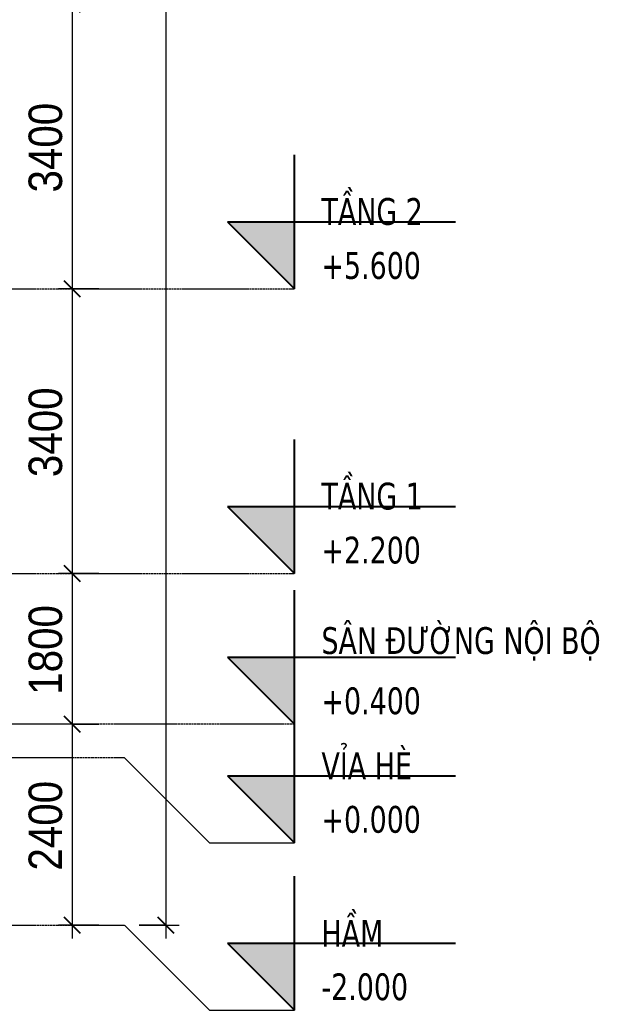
# Model space of a CAD drawing. Header units: millimetres. Extents: x 26124 to 258712, y -8723 to 35400.
# Drawn here: x 251705 to 258625, y -3016 to 8815 of the extents above; entities that cross this region are included whole.
import ezdxf

# ---------------------------------------------------------------- set-up
doc = ezdxf.new("R2010")
doc.units = ezdxf.units.MM
doc.linetypes.add('Centre', pattern=[31.75, 6.35, -4.7625, 15.875, -4.7625])
for name, color, linetype, lineweight in [('A-ANNO-DIMS', 211, 'Continuous', 9), ('A-ANNO-DIMS-160', 211, 'Continuous', 9), ('A-FLOR-LEVL', 51, 'Continuous', 9), ('A-FLOR-LEVL-1', 51, 'Continuous', 25), ('A-FLOR-LEVL-2', 51, 'Centre', 9)]:
    doc.layers.add(name, color=color, linetype=linetype, lineweight=lineweight)
doc.styles.add('Tahoma_B', font='tahomabd.ttf', dxfattribs={"width": 0.85, "height": 320})
doc.styles.add('UTM Avo', font='', dxfattribs={"width": 0.9, "height": 400})
doc.styles.get('UTM Avo').set_extended_font_data('UTM Avo')
doc.dimstyles.new('1_Dim_chi_tiet_2_5', dxfattribs={"dimscale": 304.8, "dimtxt": 399.720379, "dimasz": 0.629921, "dimexe": 0.524934, "dimexo": 0.0625, "dimgap": 0.052493, "dimtad": 1, "dimdec": 0, "dimrnd": 5, "dimzin": 0, "dimdsep": 46, "dimtxsty": 'UTM Avo', "dimblk1": 'OBLIQUE', "dimblk2": 'OBLIQUE', "dimsah": 1, "dimcen": 0.09, "dimdle": 0.524934, "dimazin": 0, "dimtfac": 1, "dimtdec": 4, "dimtix": 1, "dimtmove": 0, "dimatfit": 3, "dimfxl": 1.049869, "dimfxlon": 1, "dimtvp": 1, "dimtolj": 1, "dimtzin": 0, "dimarcsym": 2})

# ---------------------------------------------------------------- blocks, each defined once
blk = doc.blocks.new('Level - CAO ĐỘ LEVEL-350587-TKCS_MẶT CẮT 4')
at = {"layer": 'A-FLOR-LEVL'}
blk.add_hatch(color=256, dxfattribs=at).paths.add_polyline_path([(134152.564287, 3000), (134152.564287, 2200), (133352.564287, 3000)])
at = {"layer": 'A-FLOR-LEVL-1'}
for p, q in [((134152.564287, 2200), (134152.564287, 3800)), ((133352.564287, 3000), (134152.564287, 2200)), ((133352.564287, 3000), (136072.564287, 3000))]:
    blk.add_line(p, q, dxfattribs=at)
blk = doc.blocks.new('DIMBLOCK118-TKCS_MẶT CẮT 4')
at = {"layer": 'A-ANNO-DIMS-160'}
for p, q in [((252649, 9000), (252169, 9000)), ((252329, 9000), (252329, 5600)), ((252329, 9000), (252649, 9000)), ((252649, 5600), (252169, 5600)), ((252329, 5600), (252649, 5600))]:
    blk.add_line(p, q, dxfattribs=at)
at = {"layer": 'A-ANNO-DIMS-160', "lineweight": 25}
for p, q in [((252329, 9000), (252233, 9096)), ((252329, 9000), (252425, 8904)), ((252329, 5600), (252233, 5696)), ((252329, 5600), (252425, 5504))]:
    blk.add_line(p, q, dxfattribs=at)
at = {"layer": 'A-ANNO-DIMS-160', "color": 0, "insert": (251810, 6752), "char_height": 400, "width": 1314.64, "attachment_point": 1, "rotation": 90, "line_spacing_factor": 1.110334, "style": 'UTM Avo'}
blk.add_mtext('3400', dxfattribs=at)
blk = doc.blocks.new('_Oblique')
at = {"color": 0, "linetype": 'ByBlock', "lineweight": -2}
blk.add_line((-0.5, -0.5), (0.5, 0.5), dxfattribs=at)
blk = doc.blocks.new('DIMBLOCK119-TKCS_MẶT CẮT 4')
at = {"layer": 'A-ANNO-DIMS-160', "lineweight": 25}
for p, q in [((252329, 5600), (252233, 5696)), ((252329, 5600), (252425, 5504)), ((252329, 2200), (252233, 2296)), ((252329, 2200), (252425, 2104))]:
    blk.add_line(p, q, dxfattribs=at)
at = {"layer": 'A-ANNO-DIMS-160'}
for p, q in [((252649, 5600), (252169, 5600)), ((252329, 5600), (252329, 2200)), ((252329, 5600), (252649, 5600)), ((252649, 2200), (252169, 2200)), ((252329, 2200), (252649, 2200))]:
    blk.add_line(p, q, dxfattribs=at)
at = {"layer": 'A-ANNO-DIMS-160', "color": 0, "insert": (251810, 3352), "char_height": 400, "width": 1314.64, "attachment_point": 1, "rotation": 90, "line_spacing_factor": 1.110334, "style": 'UTM Avo'}
blk.add_mtext('3400', dxfattribs=at)
blk = doc.blocks.new('DIMBLOCK120-TKCS_MẶT CẮT 4')
at = {"layer": 'A-ANNO-DIMS-160', "lineweight": 25}
for p, q in [((252329, 2200), (252233, 2296)), ((252329, 2200), (252425, 2104)), ((252329, 400), (252233, 496)), ((252329, 400), (252425, 304))]:
    blk.add_line(p, q, dxfattribs=at)
at = {"layer": 'A-ANNO-DIMS-160'}
for p, q in [((252649, 2200), (252169, 2200)), ((252329, 2200), (252329, 400)), ((252329, 2200), (252649, 2200)), ((252649, 400), (252169, 400)), ((252329, 400), (252649, 400))]:
    blk.add_line(p, q, dxfattribs=at)
at = {"layer": 'A-ANNO-DIMS-160', "color": 0, "insert": (251810, 752), "char_height": 400, "width": 1314.64, "attachment_point": 1, "rotation": 90, "line_spacing_factor": 1.110334, "style": 'UTM Avo'}
blk.add_mtext('1800', dxfattribs=at)
blk = doc.blocks.new('DIMBLOCK121-TKCS_MẶT CẮT 4')
at = {"layer": 'A-ANNO-DIMS-160', "lineweight": 25}
for p, q in [((252329, 400), (252233, 496)), ((252329, 400), (252425, 304)), ((252329, -2000), (252233, -1904)), ((252329, -2000), (252425, -2096))]:
    blk.add_line(p, q, dxfattribs=at)
at = {"layer": 'A-ANNO-DIMS-160'}
for p, q in [((252649, 400), (252169, 400)), ((252329, 400), (252329, -2160)), ((252329, 400), (252649, 400)), ((252649, -2000), (252169, -2000)), ((252329, -2000), (252649, -2000))]:
    blk.add_line(p, q, dxfattribs=at)
at = {"layer": 'A-ANNO-DIMS-160', "color": 0, "insert": (251810, -1348), "char_height": 400, "width": 1314.64, "attachment_point": 1, "rotation": 90, "line_spacing_factor": 1.110334, "style": 'UTM Avo'}
blk.add_mtext('2400', dxfattribs=at)
blk = doc.blocks.new('DIMBLOCK122-TKCS_MẶT CẮT 4')
at = {"layer": 'A-ANNO-DIMS-160'}
for p, q in [((253449, 33960), (253449, -2160)), ((253769, 33800), (253289, 33800)), ((253449, 33800), (253769, 33800)), ((253129, -2000), (253609, -2000)), ((253449, -2000), (253129, -2000))]:
    blk.add_line(p, q, dxfattribs=at)
at = {"layer": 'A-ANNO-DIMS-160', "lineweight": 25}
for p, q in [((253449, 33800), (253353, 33896)), ((253449, 33800), (253545, 33704)), ((253449, -2000), (253353, -1904)), ((253449, -2000), (253545, -2096))]:
    blk.add_line(p, q, dxfattribs=at)
at = {"layer": 'A-ANNO-DIMS-160', "color": 0, "insert": (252930, 15215), "char_height": 400, "width": 1643.29, "attachment_point": 1, "rotation": 90, "line_spacing_factor": 1.110334, "style": 'UTM Avo'}
blk.add_mtext('35800', dxfattribs=at)

msp = doc.modelspace()

# ---------------------------------------------------------------- linework, layer by layer
at = {"layer": 'A-FLOR-LEVL'}
for p, q in [((252955.5, 0), (253971.5, -1016)), ((253971.5, -1016), (254987.5, -1016)), ((252955.5, -2000), (253971.5, -3016)), ((253971.5, -3016), (254987.5, -3016))]:
    msp.add_line(p, q, dxfattribs=at)
at = {"layer": 'A-FLOR-LEVL-2'}
for p, q in [((147057.6, 5600), (254987.5, 5600)), ((147057.6, 2200), (254987.5, 2200)), ((254987.5, 400), (147057.6, 400)), ((252955.5, 0), (147057.6, 0)), ((147057.6, -2000), (252955.5, -2000))]:
    msp.add_line(p, q, dxfattribs=at)

# ---------------------------------------------------------------- block references
at = {"layer": 'A-FLOR-LEVL-1'}
for p in [(120834.9, 3400), (120834.9, 0), (120834.9, -1800), (120834.9, -3216), (120834.9, -5216)]:
    msp.add_blockref('Level - CAO ĐỘ LEVEL-350587-TKCS_MẶT CẮT 4', p, dxfattribs=at)

# ---------------------------------------------------------------- texts
at = {"layer": 'A-FLOR-LEVL', "char_height": 320, "line_spacing_factor": 0.996129, "style": 'Tahoma_B'}
for s, insert, width, attachment_point in [('\\pt1632,3264,4896,6528,8160,9792,11424,13056,14688,16320,17952,19584,21216,22848,24480,26112,27744,29376,31008,32640,34272,35904,37536,39168,40800,42432,44064,45696,47328,48960,50592,52224;TẦNG 2', (255308.3, 6358.9), 1448.4, 7), ('\\pt680,1360,2040,2720,3400,4080,4760,5440,6120,6800,7480,8160,8840,9520,10200,10880,11560,12240,12920,13600,14280,14960,15640,16320,17000,17680,18360,19040,19720,20400,21080,21760;+5.600', (255308.3, 6040.1), 1413.04, 1), ('\\pt1632,3264,4896,6528,8160,9792,11424,13056,14688,16320,17952,19584,21216,22848,24480,26112,27744,29376,31008,32640,34272,35904,37536,39168,40800,42432,44064,45696,47328,48960,50592,52224;TẦNG 1', (255308.3, 2958.9), 1448.4, 7), ('\\pt680,1360,2040,2720,3400,4080,4760,5440,6120,6800,7480,8160,8840,9520,10200,10880,11560,12240,12920,13600,14280,14960,15640,16320,17000,17680,18360,19040,19720,20400,21080,21760;+2.200', (255308.3, 2640.1), 1413.04, 1), ('\\pt1632,3264,4896,6528,8160,9792,11424,13056,14688,16320,17952,19584,21216,22848,24480,26112,27744,29376,31008,32640,34272,35904,37536,39168,40800,42432,44064,45696,47328,48960,50592,52224;SÂN ĐƯỜNG NỘI BỘ', (255308.3, 1158.9), 4021.52, 7), ('\\pt680,1360,2040,2720,3400,4080,4760,5440,6120,6800,7480,8160,8840,9520,10200,10880,11560,12240,12920,13600,14280,14960,15640,16320,17000,17680,18360,19040,19720,20400,21080,21760;+0.400', (255308.3, 840.1), 1413.04, 1), ('\\pt1632,3264,4896,6528,8160,9792,11424,13056,14688,16320,17952,19584,21216,22848,24480,26112,27744,29376,31008,32640,34272,35904,37536,39168,40800,42432,44064,45696,47328,48960,50592,52224;VỈA HÈ', (255308.3, -257.1), 1368.16, 7), ('\\pt680,1360,2040,2720,3400,4080,4760,5440,6120,6800,7480,8160,8840,9520,10200,10880,11560,12240,12920,13600,14280,14960,15640,16320,17000,17680,18360,19040,19720,20400,21080,21760;+0.000', (255308.3, -575.9), 1413.04, 1), ('\\pt1632,3264,4896,6528,8160,9792,11424,13056,14688,16320,17952,19584,21216,22848,24480,26112,27744,29376,31008,32640,34272,35904,37536,39168,40800,42432,44064,45696,47328,48960,50592,52224;HẦM', (255308.3, -2257.1), 908.48, 7), ('\\pt680,1360,2040,2720,3400,4080,4760,5440,6120,6800,7480,8160,8840,9520,10200,10880,11560,12240,12920,13600,14280,14960,15640,16320,17000,17680,18360,19040,19720,20400,21080,21760;-2.000', (255308.3, -2575.9), 1268.88, 1)]:
    msp.add_mtext(s, dxfattribs=dict(at, insert=insert, width=width, attachment_point=attachment_point))

# ---------------------------------------------------------------- dimensions: what is measured, and where the dimension line sits
at = {"layer": 'A-ANNO-DIMS'}
for base, p1, p2, override, picture, middle in [((253449.5, -2000), (253769.5, 33800), (253129.5, -2000), {"dimpost": '<>', "dimfxl": 35805.720213}, 'DIMBLOCK122-TKCS_MẶT CẮT 4', (253226.5, 15900)), ((252329.5, 5600), (252649.5, 9000), (252649.5, 5600), {"dimpost": '<>', "dimfxl": 3400}, 'DIMBLOCK118-TKCS_MẶT CẮT 4', (252106.5, 7300)), ((252329.5, 2200), (252649.5, 5600), (252649.5, 2200), {"dimpost": '<>', "dimfxl": 3400}, 'DIMBLOCK119-TKCS_MẶT CẮT 4', (252106.5, 3900)), ((252329.5, 400), (252649.5, 2200), (252649.5, 400), {"dimpost": '<>', "dimfxl": 1800}, 'DIMBLOCK120-TKCS_MẶT CẮT 4', (252106.5, 1300)), ((252329.5, -2000), (252649.5, 400), (252649.5, -2000), {"dimpost": '<>', "dimfxl": 2400}, 'DIMBLOCK121-TKCS_MẶT CẮT 4', (252106.5, -800))]:
    dim = msp.add_linear_dim(base=base, p1=p1, p2=p2, angle=90, dimstyle='1_Dim_chi_tiet_2_5', override=override, dxfattribs=at)
    dim.commit()
    dim.dimension.update_dxf_attribs({"geometry": picture, "text_midpoint": middle})

doc.saveas('drawing.dxf')
